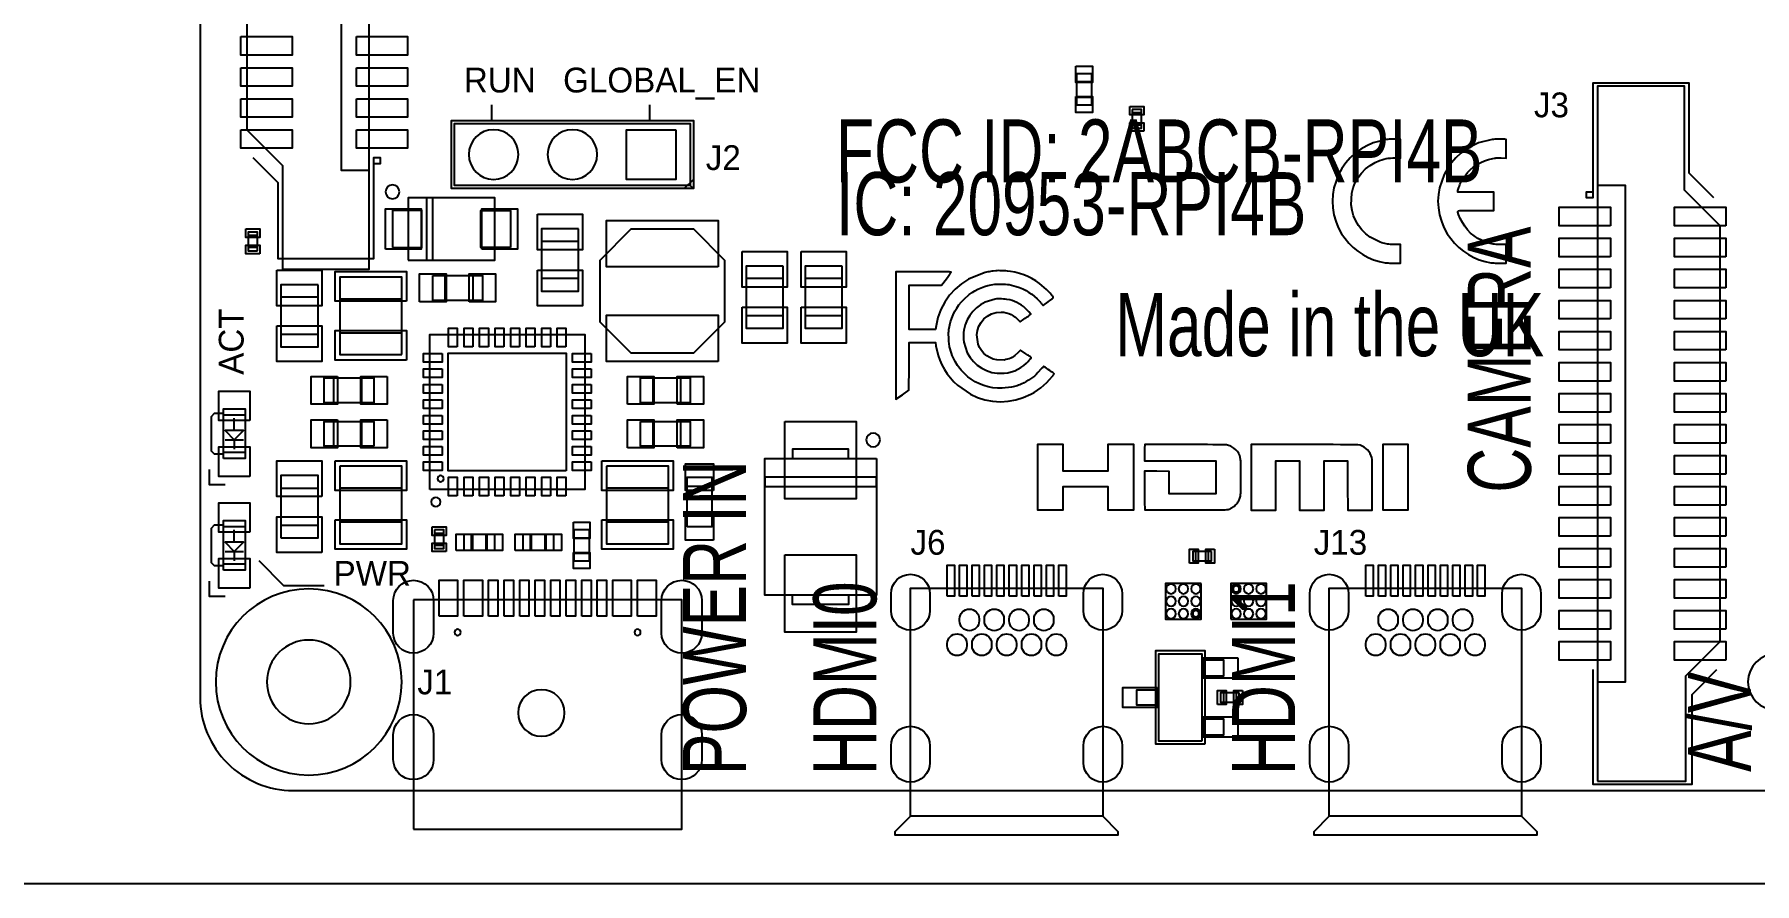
# Model space of a CAD drawing. Extents: x 0 to 180, y 0 to 220.
# Drawn here: x 86 to 141.4, y 0 to 27.4 of the extents above; entities that cross this region are included whole.
import ezdxf

# ---------------------------------------------------------------- set-up
doc = ezdxf.new("R2010")
doc.units = 0
doc.layers.add('PNPTOOLNIKO', color=7, linetype='CONTINUOUS')

msp = doc.modelspace()

# ---------------------------------------------------------------- linework, layer by layer
at = {"layer": 'PNPTOOLNIKO'}
for points in [[(180, 0), (180, 220), (0, 220), (0, 0)], [(92.615, 27.3), (94.265, 27.3), (94.265, 26.7), (92.615, 26.7)], [(96.335, 27.3), (97.985, 27.3), (97.985, 26.7), (96.335, 26.7)], [(92.615, 26.3), (94.265, 26.3), (94.265, 25.7), (92.615, 25.7)], [(96.335, 26.3), (97.985, 26.3), (97.985, 25.7), (96.335, 25.7)], [(119.535, 26.345), (120.065, 26.345), (120.065, 25.825), (119.535, 25.825)], [(92.615, 25.3), (94.265, 25.3), (94.265, 24.7), (92.615, 24.7)], [(96.335, 25.3), (97.985, 25.3), (97.985, 24.7), (96.335, 24.7)], [(119.535, 25.375), (120.065, 25.375), (120.065, 24.855), (119.535, 24.855)], [(121.275, 25.05), (121.725, 25.05), (121.725, 24.775), (121.275, 24.775)], [(121.725, 24.25), (121.275, 24.25), (121.275, 24.525), (121.725, 24.525)], [(92.615, 24.3), (94.265, 24.3), (94.265, 23.7), (92.615, 23.7)], [(96.335, 24.3), (97.985, 24.3), (97.985, 23.7), (96.335, 23.7)], [(106.64, 24.3), (106.64, 22.7), (105.04, 22.7), (105.04, 24.3)], [(129.543, 23.982), (129.112, 23.873), (128.91, 23.785), (128.72, 23.675), (128.542, 23.546), (128.38, 23.397), (128.233, 23.231), (128.105, 23.049), (127.997, 22.852), (127.85, 22.431), (127.814, 22.214), (127.802, 21.996), (127.814, 21.777), (127.85, 21.561), (127.91, 21.349), (127.994, 21.143), (128.101, 20.946), (128.337, 20.639), (128.475, 20.504), (128.625, 20.383), (128.785, 20.276), (128.955, 20.185), (129.133, 20.11), (129.318, 20.052), (129.508, 20.012), (129.547, 20.008), (129.574, 20.006), (129.605, 20.004), (129.639, 20.003), (129.676, 20.002), (129.714, 20.001), (129.754, 20), (129.793, 20), (130.003, 20), (130.003, 20.301), (130.003, 20.601), (129.803, 20.601), (129.678, 20.603), (129.625, 20.606), (129.578, 20.611), (129.532, 20.618), (129.488, 20.628), (129.444, 20.639), (129.397, 20.654), (129.345, 20.672), (129.022, 20.836), (128.881, 20.947), (128.755, 21.073), (128.645, 21.213), (128.554, 21.366), (128.484, 21.528), (128.435, 21.698), (128.409, 21.874), (128.428, 22.253), (128.474, 22.432), (128.541, 22.601), (128.63, 22.759), (128.74, 22.904), (128.869, 23.035), (129.017, 23.15), (129.182, 23.247), (129.323, 23.31), (129.392, 23.334), (129.462, 23.353), (129.532, 23.369), (129.604, 23.38), (129.678, 23.388), (129.755, 23.391), (129.837, 23.391), (130.003, 23.388), (130.003, 23.686), (130.003, 23.985), (129.961, 23.993), (129.894, 23.998), (129.849, 23.999), (129.799, 23.999), (129.745, 23.997), (129.691, 23.995), (129.638, 23.992), (129.588, 23.987)], [(132.949, 23.982), (132.517, 23.873), (132.316, 23.785), (132.125, 23.675), (131.948, 23.546), (131.785, 23.397), (131.639, 23.231), (131.511, 23.049), (131.402, 22.852), (131.256, 22.431), (131.219, 22.214), (131.207, 21.996), (131.219, 21.777), (131.255, 21.561), (131.315, 21.349), (131.399, 21.143), (131.507, 20.946), (131.742, 20.639), (131.88, 20.504), (132.03, 20.383), (132.191, 20.276), (132.361, 20.185), (132.539, 20.11), (132.723, 20.052), (132.914, 20.012), (132.953, 20.008), (132.98, 20.006), (133.011, 20.004), (133.045, 20.003), (133.082, 20.002), (133.12, 20.001), (133.159, 20), (133.198, 20), (133.408, 20), (133.408, 20.301), (133.408, 20.601), (133.208, 20.601), (133.083, 20.603), (133.031, 20.606), (132.983, 20.611), (132.938, 20.618), (132.894, 20.628), (132.849, 20.639), (132.802, 20.654), (132.751, 20.672), (132.49, 20.796), (132.371, 20.878), (132.26, 20.97), (132.16, 21.073), (132.07, 21.186), (131.992, 21.307), (131.926, 21.436), (131.873, 21.572), (131.848, 21.644), (131.848, 21.667), (131.865, 21.682), (131.906, 21.691), (131.976, 21.696), (132.082, 21.697), (132.229, 21.697), (132.425, 21.697), (133.004, 21.697), (133.004, 21.994), (133.004, 22.292), (132.424, 22.292), (131.843, 22.292), (131.851, 22.339), (131.867, 22.402), (131.881, 22.442), (131.898, 22.485), (131.916, 22.531), (131.936, 22.576), (131.956, 22.62), (131.977, 22.66), (131.996, 22.694), (132.159, 22.918), (132.254, 23.015), (132.356, 23.103), (132.467, 23.18), (132.585, 23.246), (132.709, 23.301), (132.84, 23.344), (132.976, 23.376), (133.024, 23.384), (133.05, 23.387), (133.076, 23.389), (133.105, 23.391), (133.135, 23.392), (133.168, 23.392), (133.203, 23.392), (133.242, 23.391), (133.408, 23.388), (133.408, 23.686), (133.408, 23.985), (133.367, 23.993), (133.3, 23.998), (133.254, 23.999), (133.204, 23.999), (133.151, 23.997), (133.096, 23.995), (133.043, 23.992), (132.993, 23.987)], [(97.275, 20.45), (97.275, 21.75), (98.425, 21.75), (98.425, 20.45)], [(98.6, 22.1), (98.6, 20.1), (98.8, 20.1), (98.8, 22.1)], [(100.375, 20.45), (100.375, 21.75), (101.525, 21.75), (101.525, 20.45)], [(136.765, 21.2), (135.115, 21.2), (135.115, 21.8), (136.765, 21.8)], [(140.485, 21.2), (138.835, 21.2), (138.835, 21.8), (140.485, 21.8)], [(92.775, 21.1), (93.225, 21.1), (93.225, 20.825), (92.775, 20.825)], [(102.175, 21.575), (103.625, 21.575), (103.625, 20.425), (102.175, 20.425)], [(108, 19.875), (104.4, 19.875), (104.4, 21.375), (108, 21.375)], [(93.225, 20.3), (92.775, 20.3), (92.775, 20.575), (93.225, 20.575)], [(136.765, 20.2), (135.115, 20.2), (135.115, 20.8), (136.765, 20.8)], [(140.485, 20.2), (138.835, 20.2), (138.835, 20.8), (140.485, 20.8)], [(108.775, 20.375), (110.225, 20.375), (110.225, 19.225), (108.775, 19.225)], [(110.675, 20.375), (112.125, 20.375), (112.125, 19.225), (110.675, 19.225)], [(93.775, 19.775), (95.225, 19.775), (95.225, 18.625), (93.775, 18.625)], [(97.95, 18.775), (95.65, 18.775), (95.65, 19.725), (97.95, 19.725)], [(98.375, 18.75), (98.375, 19.65), (99.225, 19.65), (99.225, 18.75)], [(99.975, 18.75), (99.975, 19.65), (100.825, 19.65), (100.825, 18.75)], [(102.175, 19.775), (103.625, 19.775), (103.625, 18.625), (102.175, 18.625)], [(116.954, 19.754), (116.866, 19.743), (116.821, 19.737), (116.776, 19.73), (116.732, 19.722), (116.69, 19.714), (116.649, 19.706), (116.612, 19.698), (116.579, 19.69), (116.072, 19.484), (115.846, 19.336), (115.642, 19.162), (115.461, 18.963), (115.307, 18.744), (115.181, 18.505), (115.087, 18.251), (115.026, 17.983), (115.008, 17.864), (114.582, 17.864), (114.156, 17.864), (114.156, 18.577), (114.156, 19.289), (114.68, 19.289), (115.203, 19.289), (115.359, 19.498), (115.413, 19.571), (115.438, 19.604), (115.459, 19.634), (115.478, 19.659), (115.494, 19.681), (115.505, 19.697), (115.513, 19.708), (115.515, 19.712), (115.459, 19.714), (115.393, 19.715), (115.304, 19.716), (115.196, 19.716), (115.072, 19.717), (114.933, 19.717), (114.782, 19.718), (114.622, 19.718), (113.728, 19.718), (113.728, 17.665), (113.728, 15.613), (113.939, 15.757), (114.151, 15.9), (114.154, 16.667), (114.156, 17.436), (114.582, 17.436), (115.008, 17.436), (115.021, 17.339), (115.091, 17.027), (115.147, 16.872), (115.215, 16.72), (115.295, 16.572), (115.385, 16.431), (115.485, 16.298), (115.594, 16.175), (115.711, 16.063), (116.132, 15.775), (116.362, 15.672), (116.602, 15.597), (116.847, 15.551), (117.097, 15.534), (117.347, 15.547), (117.594, 15.591), (117.837, 15.665), (118.077, 15.771), (118.189, 15.833), (118.297, 15.902), (118.4, 15.978), (118.5, 16.061), (118.595, 16.151), (118.687, 16.248), (118.776, 16.352), (118.795, 16.378), (118.804, 16.39), (118.812, 16.401), (118.819, 16.411), (118.824, 16.419), (118.829, 16.426), (118.831, 16.431), (118.832, 16.434), (118.791, 16.469), (118.748, 16.501), (118.696, 16.538), (118.642, 16.576), (118.589, 16.611), (118.544, 16.641), (118.51, 16.662), (118.494, 16.67), (118.486, 16.664), (118.479, 16.658), (118.471, 16.65), (118.462, 16.641), (118.452, 16.63), (118.441, 16.617), (118.429, 16.604), (118.417, 16.589), (118.311, 16.469), (118.254, 16.414), (118.195, 16.361), (118.133, 16.312), (118.069, 16.265), (118.003, 16.222), (117.934, 16.182), (117.864, 16.145), (117.767, 16.099), (117.723, 16.08), (117.68, 16.063), (117.637, 16.048), (117.595, 16.034), (117.552, 16.022), (117.507, 16.011), (117.459, 16), (117.157, 15.964), (117.006, 15.966), (116.856, 15.982), (116.709, 16.011), (116.564, 16.054), (116.422, 16.11), (116.285, 16.178), (116.153, 16.26), (116.053, 16.337), (115.999, 16.385), (115.944, 16.437), (115.89, 16.492), (115.839, 16.547), (115.792, 16.601), (115.75, 16.654), (115.715, 16.702), (115.639, 16.828), (115.605, 16.893), (115.574, 16.96), (115.545, 17.027), (115.52, 17.095), (115.497, 17.164), (115.478, 17.235), (115.461, 17.306), (115.445, 17.413), (115.439, 17.477), (115.434, 17.545), (115.432, 17.615), (115.431, 17.684), (115.431, 17.749), (115.434, 17.808), (115.439, 17.858), (115.49, 18.103), (115.529, 18.221), (115.575, 18.335), (115.63, 18.446), (115.693, 18.552), (115.763, 18.654), (115.841, 18.75), (115.926, 18.841), (116.095, 18.988), (116.185, 19.052), (116.278, 19.11), (116.376, 19.161), (116.477, 19.205), (116.582, 19.244), (116.691, 19.276), (116.804, 19.302), (116.921, 19.318), (116.988, 19.323), (117.059, 19.326), (117.13, 19.326), (117.2, 19.325), (117.267, 19.321), (117.329, 19.316), (117.382, 19.307), (117.612, 19.251), (117.72, 19.212), (117.825, 19.168), (117.925, 19.116), (118.02, 19.058), (118.112, 18.994), (118.199, 18.923), (118.282, 18.846), (118.326, 18.801), (118.347, 18.78), (118.367, 18.758), (118.386, 18.739), (118.403, 18.721), (118.417, 18.705), (118.429, 18.692), (118.437, 18.682), (118.474, 18.637), (118.634, 18.754), (118.69, 18.796), (118.716, 18.815), (118.74, 18.832), (118.76, 18.848), (118.777, 18.861), (118.791, 18.871), (118.8, 18.878), (118.804, 18.882), (118.797, 18.907), (118.782, 18.93), (118.761, 18.958), (118.734, 18.992), (118.702, 19.028), (118.667, 19.067), (118.628, 19.108), (118.587, 19.15), (118.364, 19.341), (118.244, 19.425), (118.117, 19.499), (117.986, 19.565), (117.85, 19.622), (117.71, 19.669), (117.567, 19.706), (117.422, 19.734), (117.33, 19.744), (117.272, 19.748), (117.21, 19.752), (117.147, 19.754), (117.087, 19.756), (117.033, 19.757), (116.988, 19.756)], [(136.765, 19.2), (135.115, 19.2), (135.115, 19.8), (136.765, 19.8)], [(140.485, 19.2), (138.835, 19.2), (138.835, 19.8), (140.485, 19.8)], [(108, 16.825), (104.4, 16.825), (104.4, 18.325), (108, 18.325)], [(108.775, 18.575), (110.225, 18.575), (110.225, 17.425), (108.775, 17.425)], [(110.675, 18.575), (112.125, 18.575), (112.125, 17.425), (110.675, 17.425)], [(116.933, 18.839), (116.608, 18.74), (116.462, 18.66), (116.33, 18.561), (116.212, 18.445), (116.11, 18.314), (116.027, 18.169), (115.963, 18.011), (115.921, 17.843), (115.912, 17.767), (115.91, 17.721), (115.908, 17.672), (115.908, 17.622), (115.91, 17.573), (115.912, 17.526), (115.916, 17.484), (115.921, 17.447), (116.032, 17.11), (116.12, 16.961), (116.228, 16.827), (116.354, 16.71), (116.495, 16.612), (116.651, 16.534), (116.818, 16.479), (116.995, 16.448), (117.224, 16.448), (117.338, 16.465), (117.45, 16.493), (117.559, 16.531), (117.664, 16.579), (117.763, 16.637), (117.856, 16.704), (117.942, 16.78), (117.992, 16.832), (118.016, 16.858), (118.039, 16.883), (118.058, 16.906), (118.074, 16.926), (118.086, 16.941), (118.092, 16.952), (118.093, 16.958), (118.081, 16.966), (118.068, 16.976), (118.05, 16.988), (118.029, 17.003), (118.005, 17.02), (117.979, 17.038), (117.95, 17.059), (117.92, 17.08), (117.75, 17.198), (117.657, 17.105), (117.567, 17.024), (117.523, 16.992), (117.477, 16.963), (117.43, 16.939), (117.381, 16.919), (117.33, 16.902), (117.275, 16.888), (117.216, 16.877), (116.981, 16.88), (116.868, 16.908), (116.76, 16.954), (116.66, 17.015), (116.57, 17.09), (116.491, 17.178), (116.426, 17.278), (116.378, 17.388), (116.335, 17.686), (116.356, 17.83), (116.403, 17.966), (116.474, 18.091), (116.568, 18.2), (116.681, 18.292), (116.812, 18.362), (116.96, 18.406), (117.126, 18.421), (117.208, 18.415), (117.288, 18.4), (117.366, 18.376), (117.441, 18.344), (117.513, 18.303), (117.582, 18.254), (117.647, 18.196), (117.74, 18.105), (117.855, 18.189), (117.899, 18.221), (117.921, 18.237), (117.943, 18.253), (117.964, 18.268), (117.983, 18.282), (118.001, 18.295), (118.016, 18.306), (118.028, 18.314), (118.085, 18.355), (118.017, 18.433), (117.902, 18.549), (117.839, 18.6), (117.774, 18.647), (117.704, 18.69), (117.632, 18.728), (117.557, 18.761), (117.479, 18.79), (117.398, 18.813), (117.307, 18.831), (117.252, 18.837), (117.195, 18.842), (117.136, 18.845), (117.079, 18.847), (117.025, 18.846), (116.975, 18.844)], [(136.765, 18.2), (135.115, 18.2), (135.115, 18.8), (136.765, 18.8)], [(140.485, 18.2), (138.835, 18.2), (138.835, 18.8), (140.485, 18.8)], [(93.775, 17.975), (95.225, 17.975), (95.225, 16.825), (93.775, 16.825)], [(97.95, 16.875), (95.65, 16.875), (95.65, 17.825), (97.95, 17.825)], [(99.59, 17.3), (99.31, 17.3), (99.31, 17.9), (99.59, 17.9)], [(100.09, 17.3), (99.81, 17.3), (99.81, 17.9), (100.09, 17.9)], [(100.59, 17.3), (100.31, 17.3), (100.31, 17.9), (100.59, 17.9)], [(101.09, 17.3), (100.81, 17.3), (100.81, 17.9), (101.09, 17.9)], [(101.59, 17.3), (101.31, 17.3), (101.31, 17.9), (101.59, 17.9)], [(102.09, 17.3), (101.81, 17.3), (101.81, 17.9), (102.09, 17.9)], [(102.59, 17.3), (102.31, 17.3), (102.31, 17.9), (102.59, 17.9)], [(103.09, 17.3), (102.81, 17.3), (102.81, 17.9), (103.09, 17.9)], [(136.765, 17.2), (135.115, 17.2), (135.115, 17.8), (136.765, 17.8)], [(140.485, 17.2), (138.835, 17.2), (138.835, 17.8), (140.485, 17.8)], [(99.1, 17.09), (99.1, 16.81), (98.5, 16.81), (98.5, 17.09)], [(103.1, 13.3), (99.3, 13.3), (99.3, 17.1), (103.1, 17.1)], [(103.9, 17.09), (103.9, 16.81), (103.3, 16.81), (103.3, 17.09)], [(136.765, 16.2), (135.115, 16.2), (135.115, 16.8), (136.765, 16.8)], [(140.485, 16.2), (138.835, 16.2), (138.835, 16.8), (140.485, 16.8)], [(95.725, 16.35), (95.725, 15.45), (94.875, 15.45), (94.875, 16.35)], [(97.325, 16.35), (97.325, 15.45), (96.475, 15.45), (96.475, 16.35)], [(99.1, 16.59), (99.1, 16.31), (98.5, 16.31), (98.5, 16.59)], [(99.1, 16.09), (99.1, 15.81), (98.5, 15.81), (98.5, 16.09)], [(103.9, 16.59), (103.9, 16.31), (103.3, 16.31), (103.3, 16.59)], [(103.9, 16.09), (103.9, 15.81), (103.3, 15.81), (103.3, 16.09)], [(105.075, 15.45), (105.075, 16.35), (105.925, 16.35), (105.925, 15.45)], [(106.675, 15.45), (106.675, 16.35), (107.525, 16.35), (107.525, 15.45)], [(92.9, 14.925), (91.9, 14.925), (91.9, 15.875), (92.9, 15.875)], [(99.1, 15.59), (99.1, 15.31), (98.5, 15.31), (98.5, 15.59)], [(103.9, 15.59), (103.9, 15.31), (103.3, 15.31), (103.3, 15.59)], [(136.765, 15.2), (135.115, 15.2), (135.115, 15.8), (136.765, 15.8)], [(140.485, 15.2), (138.835, 15.2), (138.835, 15.8), (140.485, 15.8)], [(99.1, 15.09), (99.1, 14.81), (98.5, 14.81), (98.5, 15.09)], [(103.9, 15.09), (103.9, 14.81), (103.3, 14.81), (103.3, 15.09)], [(95.725, 14.95), (95.725, 14.05), (94.875, 14.05), (94.875, 14.95)], [(97.325, 14.95), (97.325, 14.05), (96.475, 14.05), (96.475, 14.95)], [(99.1, 14.59), (99.1, 14.31), (98.5, 14.31), (98.5, 14.59)], [(103.9, 14.59), (103.9, 14.31), (103.3, 14.31), (103.3, 14.59)], [(105.075, 14.05), (105.075, 14.95), (105.925, 14.95), (105.925, 14.05)], [(106.675, 14.05), (106.675, 14.95), (107.525, 14.95), (107.525, 14.05)], [(110.15, 14.9), (112.45, 14.9), (112.45, 12.4), (110.15, 12.4)], [(136.765, 14.2), (135.115, 14.2), (135.115, 14.8), (136.765, 14.8)], [(140.485, 14.2), (138.835, 14.2), (138.835, 14.8), (140.485, 14.8)], [(92.9, 13.125), (91.9, 13.125), (91.9, 14.075), (92.9, 14.075)], [(99.1, 14.09), (99.1, 13.81), (98.5, 13.81), (98.5, 14.09)], [(103.9, 14.09), (103.9, 13.81), (103.3, 13.81), (103.3, 14.09)], [(118.3, 13.098), (118.3, 12.045), (118.713, 12.045), (119.127, 12.045), (119.127, 12.423), (119.127, 12.8), (119.844, 12.8), (120.561, 12.8), (120.561, 12.423), (120.561, 12.045), (120.981, 12.045), (121.4, 12.045), (121.4, 13.098), (121.4, 14.15), (120.981, 14.15), (120.561, 14.15), (120.561, 13.72), (120.561, 13.291), (119.844, 13.291), (119.127, 13.291), (119.127, 13.72), (119.127, 14.15), (118.713, 14.15), (118.3, 14.15)], [(121.747, 14.039), (121.746, 13.99), (121.745, 13.962), (121.744, 13.932), (121.744, 13.9), (121.743, 13.868), (121.743, 13.836), (121.743, 13.806), (121.743, 13.777), (121.743, 13.627), (122.896, 13.627), (124.049, 13.627), (124.049, 13.098), (124.049, 12.568), (123.296, 12.568), (122.544, 12.568), (122.542, 12.928), (122.541, 13.288), (122.142, 13.29), (121.743, 13.291), (121.743, 12.931), (121.743, 12.789), (121.743, 12.713), (121.744, 12.637), (121.744, 12.562), (121.745, 12.489), (121.746, 12.422), (121.746, 12.361), (121.747, 12.308), (121.751, 12.045), (123.076, 12.046), (123.748, 12.048), (123.977, 12.048), (124.147, 12.049), (124.267, 12.05), (124.347, 12.052), (124.397, 12.054), (124.424, 12.057), (124.44, 12.06), (124.502, 12.083), (124.533, 12.097), (124.562, 12.113), (124.591, 12.13), (124.619, 12.15), (124.645, 12.17), (124.671, 12.193), (124.695, 12.217), (124.738, 12.266), (124.756, 12.29), (124.773, 12.315), (124.787, 12.34), (124.8, 12.366), (124.812, 12.394), (124.822, 12.424), (124.832, 12.455), (124.84, 12.489), (124.842, 12.512), (124.844, 12.547), (124.846, 12.598), (124.847, 12.67), (124.847, 12.768), (124.848, 12.897), (124.848, 13.062), (124.849, 13.288), (124.849, 13.38), (124.848, 13.46), (124.848, 13.527), (124.847, 13.582), (124.846, 13.624), (124.845, 13.654), (124.843, 13.672), (124.828, 13.75), (124.815, 13.787), (124.801, 13.823), (124.783, 13.858), (124.763, 13.891), (124.74, 13.924), (124.714, 13.955), (124.686, 13.985), (124.626, 14.038), (124.594, 14.06), (124.561, 14.08), (124.528, 14.098), (124.493, 14.113), (124.458, 14.126), (124.422, 14.136), (124.385, 14.143), (124.304, 14.145), (124.218, 14.146), (124.101, 14.148), (123.953, 14.148), (123.773, 14.149), (123.562, 14.149), (123.32, 14.15), (123.047, 14.15), (121.751, 14.15)], [(125.18, 13.096), (125.182, 12.042), (125.582, 12.04), (125.98, 12.039), (125.98, 12.833), (125.98, 13.627), (126.36, 13.626), (126.739, 13.624), (126.741, 12.831), (126.742, 12.039), (127.138, 12.04), (127.534, 12.042), (127.536, 12.835), (127.537, 13.627), (127.915, 13.627), (128.293, 13.627), (128.294, 12.835), (128.296, 12.042), (128.693, 12.042), (129.09, 12.042), (129.09, 12.859), (129.09, 13.675), (129.076, 13.73), (129.02, 13.866), (128.982, 13.927), (128.936, 13.981), (128.884, 14.029), (128.827, 14.07), (128.765, 14.102), (128.699, 14.127), (128.628, 14.143), (128.527, 14.146), (128.415, 14.147), (128.262, 14.148), (128.068, 14.148), (127.832, 14.149), (127.556, 14.149), (127.24, 14.15), (126.883, 14.15), (125.179, 14.15)], [(129.43, 13.098), (129.43, 12.045), (129.84, 12.045), (130.25, 12.045), (130.25, 13.098), (130.25, 14.15), (129.84, 14.15), (129.43, 14.15)], [(95.225, 12.475), (93.775, 12.475), (93.775, 13.625), (95.225, 13.625)], [(95.65, 13.625), (97.95, 13.625), (97.95, 12.675), (95.65, 12.675)], [(99.1, 13.59), (99.1, 13.31), (98.5, 13.31), (98.5, 13.59)], [(103.9, 13.59), (103.9, 13.31), (103.3, 13.31), (103.3, 13.59)], [(104.25, 13.625), (106.55, 13.625), (106.55, 12.675), (104.25, 12.675)], [(107.85, 12.675), (106.95, 12.675), (106.95, 13.525), (107.85, 13.525)], [(136.765, 13.2), (135.115, 13.2), (135.115, 13.8), (136.765, 13.8)], [(140.485, 13.2), (138.835, 13.2), (138.835, 13.8), (140.485, 13.8)], [(99.59, 12.5), (99.31, 12.5), (99.31, 13.1), (99.59, 13.1)], [(100.09, 12.5), (99.81, 12.5), (99.81, 13.1), (100.09, 13.1)], [(100.59, 12.5), (100.31, 12.5), (100.31, 13.1), (100.59, 13.1)], [(101.09, 12.5), (100.81, 12.5), (100.81, 13.1), (101.09, 13.1)], [(101.59, 12.5), (101.31, 12.5), (101.31, 13.1), (101.59, 13.1)], [(102.09, 12.5), (101.81, 12.5), (101.81, 13.1), (102.09, 13.1)], [(102.59, 12.5), (102.31, 12.5), (102.31, 13.1), (102.59, 13.1)], [(103.09, 12.5), (102.81, 12.5), (102.81, 13.1), (103.09, 13.1)], [(113.1, 13.1), (109.5, 13.1), (109.5, 12.8), (113.1, 12.8)], [(136.765, 12.2), (135.115, 12.2), (135.115, 12.8), (136.765, 12.8)], [(140.485, 12.2), (138.835, 12.2), (138.835, 12.8), (140.485, 12.8)], [(92.9, 11.325), (91.9, 11.325), (91.9, 12.275), (92.9, 12.275)], [(95.225, 10.675), (93.775, 10.675), (93.775, 11.825), (95.225, 11.825)], [(95.65, 11.725), (97.95, 11.725), (97.95, 10.775), (95.65, 10.775)], [(104.25, 11.725), (106.55, 11.725), (106.55, 10.775), (104.25, 10.775)], [(107.85, 11.075), (106.95, 11.075), (106.95, 11.925), (107.85, 11.925)], [(136.765, 11.2), (135.115, 11.2), (135.115, 11.8), (136.765, 11.8)], [(140.485, 11.2), (138.835, 11.2), (138.835, 11.8), (140.485, 11.8)], [(98.775, 11.5), (99.225, 11.5), (99.225, 11.225), (98.775, 11.225)], [(99.555, 10.735), (99.555, 11.265), (100.075, 11.265), (100.075, 10.735)], [(100.525, 10.735), (100.525, 11.265), (101.045, 11.265), (101.045, 10.735)], [(101.455, 10.735), (101.455, 11.265), (101.975, 11.265), (101.975, 10.735)], [(102.425, 10.735), (102.425, 11.265), (102.945, 11.265), (102.945, 10.735)], [(103.335, 11.645), (103.865, 11.645), (103.865, 11.125), (103.335, 11.125)], [(99.225, 10.7), (98.775, 10.7), (98.775, 10.975), (99.225, 10.975)], [(103.335, 10.675), (103.865, 10.675), (103.865, 10.155), (103.335, 10.155)], [(110.15, 10.6), (112.45, 10.6), (112.45, 8.1), (110.15, 8.1)], [(123.2, 10.325), (123.2, 10.775), (123.475, 10.775), (123.475, 10.325)], [(124, 10.775), (124, 10.325), (123.725, 10.325), (123.725, 10.775)], [(136.765, 10.2), (135.115, 10.2), (135.115, 10.8), (136.765, 10.8)], [(140.485, 10.2), (138.835, 10.2), (138.835, 10.8), (140.485, 10.8)], [(92.9, 9.525), (91.9, 9.525), (91.9, 10.475), (92.9, 10.475)], [(115.385, 9.26), (115.385, 10.26), (115.615, 10.26), (115.615, 9.26)], [(115.785, 9.26), (115.785, 10.26), (116.015, 10.26), (116.015, 9.26)], [(116.185, 9.26), (116.185, 10.26), (116.415, 10.26), (116.415, 9.26)], [(116.585, 9.26), (116.585, 10.26), (116.815, 10.26), (116.815, 9.26)], [(116.985, 9.26), (116.985, 10.26), (117.215, 10.26), (117.215, 9.26)], [(117.385, 9.26), (117.385, 10.26), (117.615, 10.26), (117.615, 9.26)], [(117.785, 9.26), (117.785, 10.26), (118.015, 10.26), (118.015, 9.26)], [(118.185, 9.26), (118.185, 10.26), (118.415, 10.26), (118.415, 9.26)], [(118.585, 9.26), (118.585, 10.26), (118.815, 10.26), (118.815, 9.26)], [(118.985, 9.26), (118.985, 10.26), (119.215, 10.26), (119.215, 9.26)], [(128.885, 9.26), (128.885, 10.26), (129.115, 10.26), (129.115, 9.26)], [(129.285, 9.26), (129.285, 10.26), (129.515, 10.26), (129.515, 9.26)], [(129.685, 9.26), (129.685, 10.26), (129.915, 10.26), (129.915, 9.26)], [(130.085, 9.26), (130.085, 10.26), (130.315, 10.26), (130.315, 9.26)], [(130.485, 9.26), (130.485, 10.26), (130.715, 10.26), (130.715, 9.26)], [(130.885, 9.26), (130.885, 10.26), (131.115, 10.26), (131.115, 9.26)], [(131.285, 9.26), (131.285, 10.26), (131.515, 10.26), (131.515, 9.26)], [(131.685, 9.26), (131.685, 10.26), (131.915, 10.26), (131.915, 9.26)], [(132.085, 9.26), (132.085, 10.26), (132.315, 10.26), (132.315, 9.26)], [(132.485, 9.26), (132.485, 10.26), (132.715, 10.26), (132.715, 9.26)], [(99, 8.625), (99, 9.775), (99.6, 9.775), (99.6, 8.625)], [(99.8, 8.625), (99.8, 9.775), (100.4, 9.775), (100.4, 8.625)], [(100.6, 8.625), (100.6, 9.775), (100.9, 9.775), (100.9, 8.625)], [(101.1, 8.625), (101.1, 9.775), (101.4, 9.775), (101.4, 8.625)], [(101.6, 8.625), (101.6, 9.775), (101.9, 9.775), (101.9, 8.625)], [(102.1, 8.625), (102.1, 9.775), (102.4, 9.775), (102.4, 8.625)], [(102.6, 8.625), (102.6, 9.775), (102.9, 9.775), (102.9, 8.625)], [(103.1, 8.625), (103.1, 9.775), (103.4, 9.775), (103.4, 8.625)], [(103.6, 8.625), (103.6, 9.775), (103.9, 9.775), (103.9, 8.625)], [(104.1, 8.625), (104.1, 9.775), (104.4, 9.775), (104.4, 8.625)], [(104.6, 8.625), (104.6, 9.775), (105.2, 9.775), (105.2, 8.625)], [(105.4, 8.625), (105.4, 9.775), (106, 9.775), (106, 8.625)], [(136.765, 9.2), (135.115, 9.2), (135.115, 9.8), (136.765, 9.8)], [(140.485, 9.2), (138.835, 9.2), (138.835, 9.8), (140.485, 9.8)], [(136.765, 8.2), (135.115, 8.2), (135.115, 8.8), (136.765, 8.8)], [(140.485, 8.2), (138.835, 8.2), (138.835, 8.8), (140.485, 8.8)], [(136.765, 7.2), (135.115, 7.2), (135.115, 7.8), (136.765, 7.8)], [(140.485, 7.2), (138.835, 7.2), (138.835, 7.8), (140.485, 7.8)], [(124.75, 7.275), (124.75, 6.625), (123.65, 6.625), (123.65, 7.275)], [(122.15, 6.325), (122.15, 5.675), (121.05, 5.675), (121.05, 6.325)], [(124.1, 5.775), (124.1, 6.225), (124.375, 6.225), (124.375, 5.775)], [(124.9, 6.225), (124.9, 5.775), (124.625, 5.775), (124.625, 6.225)], [(124.75, 5.375), (124.75, 4.725), (123.65, 4.725), (123.65, 5.375)]]:
    msp.add_lwpolyline(points, close=True, dxfattribs=at)
for points in [[(94.3, 3), (173.3, 3, 0.414214), (176.3, 6), (176.3, 56, 0.414214), (173.3, 59), (94.3, 59, 0.414214), (91.3, 56), (91.3, 6, 0.414214)], [(97.724, 22.3, 1), (97.276, 22.3, 1)], [(113.224, 14.3, 1), (112.776, 14.3, 1)], [(99.15, 13.05, 1), (98.95, 13.05, 1)], [(99.05, 12.3, 1), (98.75, 12.3, 1)], [(98.825, 9.125), (98.825, 8.075, -1), (97.525, 8.075), (97.525, 9.125, -1)], [(107.475, 9.125), (107.475, 8.075, -1), (106.175, 8.075), (106.175, 9.125, -1)], [(114.825, 9.345), (114.825, 8.795, -1), (113.575, 8.795), (113.575, 9.345, -1)], [(121.025, 9.345), (121.025, 8.795, -1), (119.775, 8.795), (119.775, 9.345, -1)], [(124.8, 9.5, 1), (124.6, 9.5, 1)], [(128.325, 9.345), (128.325, 8.795, -1), (127.075, 8.795), (127.075, 9.345, -1)], [(134.525, 9.345), (134.525, 8.795, -1), (133.275, 8.795), (133.275, 9.345, -1)], [(116.415, 8.535), (116.415, 8.465, -1), (115.785, 8.465), (115.785, 8.535, -1)], [(117.215, 8.535), (117.215, 8.465, -1), (116.585, 8.465), (116.585, 8.535, -1)], [(118.015, 8.535), (118.015, 8.465, -1), (117.385, 8.465), (117.385, 8.535, -1)], [(118.815, 8.535), (118.815, 8.465, -1), (118.185, 8.465), (118.185, 8.535, -1)], [(123.5, 8.7, 1), (123.3, 8.7, 1)], [(129.915, 8.535), (129.915, 8.465, -1), (129.285, 8.465), (129.285, 8.535, -1)], [(130.715, 8.535), (130.715, 8.465, -1), (130.085, 8.465), (130.085, 8.535, -1)], [(131.515, 8.535), (131.515, 8.465, -1), (130.885, 8.465), (130.885, 8.535, -1)], [(132.315, 8.535), (132.315, 8.465, -1), (131.685, 8.465), (131.685, 8.535, -1)], [(116.015, 7.735), (116.015, 7.665, -1), (115.385, 7.665), (115.385, 7.735, -1)], [(116.815, 7.735), (116.815, 7.665, -1), (116.185, 7.665), (116.185, 7.735, -1)], [(117.615, 7.735), (117.615, 7.665, -1), (116.985, 7.665), (116.985, 7.735, -1)], [(118.415, 7.735), (118.415, 7.665, -1), (117.785, 7.665), (117.785, 7.735, -1)], [(119.215, 7.735), (119.215, 7.665, -1), (118.585, 7.665), (118.585, 7.735, -1)], [(129.515, 7.735), (129.515, 7.665, -1), (128.885, 7.665), (128.885, 7.735, -1)], [(130.315, 7.735), (130.315, 7.665, -1), (129.685, 7.665), (129.685, 7.735, -1)], [(131.115, 7.735), (131.115, 7.665, -1), (130.485, 7.665), (130.485, 7.735, -1)], [(131.915, 7.735), (131.915, 7.665, -1), (131.285, 7.665), (131.285, 7.735, -1)], [(132.715, 7.735), (132.715, 7.665, -1), (132.085, 7.665), (132.085, 7.735, -1)], [(98.825, 4.8), (98.825, 4, -1), (97.525, 4), (97.525, 4.8, -1)], [(107.475, 4.8), (107.475, 4, -1), (106.175, 4), (106.175, 4.8, -1)], [(114.825, 4.445), (114.825, 3.895, -1), (113.575, 3.895), (113.575, 4.445, -1)], [(121.025, 4.445), (121.025, 3.895, -1), (119.775, 3.895), (119.775, 4.445, -1)], [(128.325, 4.445), (128.325, 3.895, -1), (127.075, 3.895), (127.075, 4.445, -1)], [(134.525, 4.445), (134.525, 3.895, -1), (133.275, 3.895), (133.275, 4.445, -1)]]:
    msp.add_lwpolyline(points, format="xyb", close=True, dxfattribs=at)
for points in [[(96.75, 42.2), (93.9, 42.2), (93.9, 38.8), (92.8, 37.7), (92.8, 24.3), (93.95, 23.15), (93.95, 19.8), (96.75, 19.8), (96.75, 42.2)], [(96.75, 39), (95.85, 39), (95.85, 23), (96.75, 23)], [(120.05, 26.1), (119.55, 26.1), (119.55, 25.1), (120.05, 25.1), (120.05, 26.1)], [(119.55, 25.85), (120.05, 25.85)], [(140.1, 22.1), (139.3, 22.9), (139.3, 25.8), (136.2, 25.8), (136.2, 22.1), (136, 22.1), (136, 22.3), (136.2, 22.3)], [(136.35, 3.3), (139.2, 3.3), (139.2, 6.7), (140.3, 7.8), (140.3, 21.2), (139.15, 22.35), (139.15, 25.7), (136.35, 25.7), (136.35, 3.3)], [(100.7, 24.6), (100.7, 25.1)], [(105.8, 24.6), (105.8, 25.1)], [(119.55, 25.35), (120.05, 25.35)], [(107.2, 22.4), (99.4, 22.4), (99.4, 24.6), (107.2, 24.6), (107.2, 22.4), (106.9, 22.4), (107.2, 22.7), (107.2, 22.4), (107.1, 22.5)], [(107.1, 22.5), (99.5, 22.5), (99.5, 24.5), (107.1, 24.5), (107.1, 22.5)], [(121.35, 24.95), (121.35, 24.35), (121.65, 24.35), (121.65, 24.95), (121.35, 24.95)], [(121.35, 24.85), (121.65, 24.85)], [(121.65, 24.45), (121.35, 24.45)], [(93, 23.4), (93.8, 22.6), (93.8, 20.15), (96.9, 20.15), (96.9, 23.4), (97.1, 23.4), (97.1, 23.2), (96.9, 23.2)], [(136.35, 6.5), (137.25, 6.5), (137.25, 22.5), (136.35, 22.5)], [(97.5, 20.5), (98.45, 20.5), (98.45, 21.7), (97.5, 21.7), (97.5, 20.5)], [(98, 20.1), (100.8, 20.1), (100.8, 22.1), (98, 22.1), (98, 20.1)], [(101.3, 20.5), (100.35, 20.5), (100.35, 21.7), (101.3, 21.7), (101.3, 20.5)], [(103.5, 21.1), (102.3, 21.1), (102.3, 19.1), (103.5, 19.1), (103.5, 21.1)], [(104.2, 18.1), (104.2, 20.1), (105.2, 21.1), (107.2, 21.1), (108.2, 20.1), (108.2, 18.1), (107.2, 17.1), (105.2, 17.1), (104.2, 18.1)], [(93.15, 20.4), (93.15, 21), (92.85, 21), (92.85, 20.4), (93.15, 20.4)], [(92.85, 20.9), (93.15, 20.9)], [(103.5, 20.7), (102.3, 20.7)], [(93.15, 20.5), (92.85, 20.5)], [(97.8, 17.05), (97.8, 19.55), (95.8, 19.55), (95.8, 17.05), (97.8, 17.05)], [(98.8, 19.6), (100.4, 19.6), (100.4, 18.8), (98.8, 18.8), (98.8, 19.6)], [(99.2, 18.8), (99.2, 19.6)], [(100.1, 18.8), (100.1, 19.6)], [(103.5, 19.5), (102.3, 19.5)], [(110.1, 19.9), (108.9, 19.9), (108.9, 17.9), (110.1, 17.9), (110.1, 19.9)], [(110.1, 19.5), (108.9, 19.5)], [(112, 19.9), (110.8, 19.9), (110.8, 17.9), (112, 17.9), (112, 19.9)], [(112, 19.5), (110.8, 19.5)], [(95.1, 19.3), (93.9, 19.3), (93.9, 17.3), (95.1, 17.3), (95.1, 19.3)], [(95.1, 18.9), (93.9, 18.9)], [(95.8, 18.85), (97.8, 18.85)], [(95.8, 17.75), (97.8, 17.75)], [(110.1, 18.3), (108.9, 18.3)], [(112, 18.3), (110.8, 18.3)], [(95.1, 17.7), (93.9, 17.7)], [(98.7, 12.7), (98.7, 17.7), (103.7, 17.7), (103.7, 12.7), (98.7, 12.7)], [(96.9, 15.5), (95.3, 15.5), (95.3, 16.3), (96.9, 16.3), (96.9, 15.5)], [(95.6, 16.3), (95.6, 15.5)], [(96.5, 16.3), (96.5, 15.5)], [(105.5, 16.3), (107.1, 16.3), (107.1, 15.5), (105.5, 15.5), (105.5, 16.3)], [(105.9, 15.5), (105.9, 16.3)], [(106.8, 15.5), (106.8, 16.3)], [(92.05, 15.15), (91.75, 15.15), (91.65, 15.05), (91.65, 13.95), (91.75, 13.85), (92.05, 13.85)], [(92.05, 13.7), (92.05, 15.3), (92.75, 15.3), (92.75, 13.7), (92.05, 13.7)], [(92.75, 15.1), (92.05, 15.1)], [(92.4, 14.6), (92.4, 15)], [(92.4, 14.3), (92.7, 14.6), (92.1, 14.6), (92.4, 14.3), (92.4, 14)], [(96.9, 14.1), (95.3, 14.1), (95.3, 14.9), (96.9, 14.9), (96.9, 14.1)], [(95.6, 14.9), (95.6, 14.1)], [(96.5, 14.9), (96.5, 14.1)], [(105.5, 14.9), (107.1, 14.9), (107.1, 14.1), (105.5, 14.1), (105.5, 14.9)], [(105.9, 14.1), (105.9, 14.9)], [(106.8, 14.1), (106.8, 14.9)], [(92.75, 13.9), (92.05, 13.9)], [(92.1, 14.3), (92.7, 14.3)], [(112.2, 13.7), (112.2, 14), (110.4, 14), (110.4, 13.7)], [(92.1, 12.85), (91.6, 12.85), (91.6, 13.35)], [(95.8, 13.45), (95.8, 10.95), (97.8, 10.95), (97.8, 13.45), (95.8, 13.45)], [(104.4, 13.45), (104.4, 10.95), (106.4, 10.95), (106.4, 13.45), (104.4, 13.45)], [(113.1, 13.7), (113.1, 9.3), (109.5, 9.3), (109.5, 13.7), (113.1, 13.7)], [(93.9, 11.15), (95.1, 11.15), (95.1, 13.15), (93.9, 13.15), (93.9, 11.15)], [(107, 11.5), (107, 13.1), (107.8, 13.1), (107.8, 11.5), (107, 11.5)], [(107.8, 12.8), (107, 12.8)], [(93.9, 12.75), (95.1, 12.75)], [(97.8, 12.75), (95.8, 12.75)], [(106.4, 12.75), (104.4, 12.75)], [(92.05, 10.1), (92.05, 11.7), (92.75, 11.7), (92.75, 10.1), (92.05, 10.1)], [(97.8, 11.65), (95.8, 11.65)], [(106.4, 11.65), (104.4, 11.65)], [(107.8, 11.9), (107, 11.9)], [(92.05, 11.55), (91.75, 11.55), (91.65, 11.45), (91.65, 10.35), (91.75, 10.25), (92.05, 10.25)], [(92.75, 11.5), (92.05, 11.5)], [(92.4, 11), (92.4, 11.4)], [(93.9, 11.55), (95.1, 11.55)], [(98.85, 11.4), (98.85, 10.8), (99.15, 10.8), (99.15, 11.4), (98.85, 11.4)], [(98.85, 11.3), (99.15, 11.3)], [(99.8, 11.25), (99.8, 10.75), (100.8, 10.75), (100.8, 11.25), (99.8, 11.25)], [(100.05, 10.75), (100.05, 11.25)], [(100.55, 10.75), (100.55, 11.25)], [(101.7, 11.25), (101.7, 10.75), (102.7, 10.75), (102.7, 11.25), (101.7, 11.25)], [(101.95, 10.75), (101.95, 11.25)], [(102.45, 10.75), (102.45, 11.25)], [(103.85, 11.4), (103.35, 11.4), (103.35, 10.4), (103.85, 10.4), (103.85, 11.4)], [(103.35, 11.15), (103.85, 11.15)], [(92.4, 10.7), (92.7, 11), (92.1, 11), (92.4, 10.7), (92.4, 10.4)], [(92.1, 10.7), (92.7, 10.7)], [(99.15, 10.9), (98.85, 10.9)], [(103.35, 10.65), (103.85, 10.65)], [(123.9, 10.7), (123.3, 10.7), (123.3, 10.4), (123.9, 10.4), (123.9, 10.7)], [(123.4, 10.4), (123.4, 10.7)], [(123.8, 10.7), (123.8, 10.4)], [(92.75, 10.3), (92.05, 10.3)], [(95.3, 9.6), (94, 9.6), (93.2, 10.4)], [(92.1, 9.25), (91.6, 9.25), (91.6, 9.75)], [(114.2, 2.17), (114.2, 9.52), (120.4, 9.52), (120.4, 2.17), (114.2, 2.17), (113.7, 1.67), (113.7, 1.57), (120.9, 1.57), (120.9, 1.67), (120.4, 2.17)], [(123.575, 9.675), (122.425, 9.675), (122.425, 8.525), (123.575, 8.525), (123.575, 9.675)], [(124.525, 8.525), (125.675, 8.525), (125.675, 9.675), (124.525, 9.675), (124.525, 8.525)], [(127.7, 2.17), (127.7, 9.52), (133.9, 9.52), (133.9, 2.17), (127.7, 2.17), (127.2, 1.67), (127.2, 1.57), (134.4, 1.57), (134.4, 1.67), (133.9, 2.17)], [(98.175, 1.75), (106.825, 1.75), (106.825, 9.15), (98.175, 9.15)], [(98.175, 9.15), (98.175, 1.75)], [(112.2, 9.3), (112.2, 9), (110.4, 9), (110.4, 9.3)], [(123.7, 4.5), (123.7, 7.5), (122.1, 7.5), (122.1, 4.5), (123.7, 4.5)], [(123.6, 4.6), (123.6, 7.4), (122.2, 7.4), (122.2, 4.6), (123.6, 4.6)], [(123.7, 6.7), (124.3, 6.7), (124.3, 7.2), (123.7, 7.2)], [(136.2, 6.9), (136.2, 3.2), (139.4, 3.2), (139.4, 6.1), (140.2, 6.9)], [(122.1, 5.75), (121.5, 5.75), (121.5, 6.25), (122.1, 6.25)], [(124.8, 6.15), (124.2, 6.15), (124.2, 5.85), (124.8, 5.85), (124.8, 6.15)], [(124.3, 5.85), (124.3, 6.15)], [(124.7, 6.15), (124.7, 5.85)], [(123.7, 4.8), (124.3, 4.8), (124.3, 5.3), (123.7, 5.3)]]:
    msp.add_lwpolyline(points, dxfattribs=at)
for points in [[(101.56, 23.5, 1), (99.96, 23.5, 1), (101.56, 23.5)], [(104.1, 23.5, 1), (102.5, 23.5, 1), (104.1, 23.5)], [(97.8, 6.5, 1), (91.8, 6.5, 1), (97.8, 6.5)], [(122.755, 9.5, 1), (122.445, 9.5, 1), (122.755, 9.5)], [(123.155, 9.5, 1), (122.845, 9.5, 1), (123.155, 9.5)], [(123.555, 9.5, 1), (123.245, 9.5, 1), (123.555, 9.5)], [(124.855, 9.5, 1), (124.545, 9.5, 1), (124.855, 9.5)], [(125.255, 9.5, 1), (124.945, 9.5, 1), (125.255, 9.5)], [(125.655, 9.5, 1), (125.345, 9.5, 1), (125.655, 9.5)], [(122.755, 9.1, 1), (122.445, 9.1, 1), (122.755, 9.1)], [(123.155, 9.1, 1), (122.845, 9.1, 1), (123.155, 9.1)], [(123.555, 9.1, 1), (123.245, 9.1, 1), (123.555, 9.1)], [(124.855, 9.1, 1), (124.545, 9.1, 1), (124.855, 9.1)], [(125.255, 9.1, 1), (124.945, 9.1, 1), (125.255, 9.1)], [(125.655, 9.1, 1), (125.345, 9.1, 1), (125.655, 9.1)], [(122.755, 8.7, 1), (122.445, 8.7, 1), (122.755, 8.7)], [(123.155, 8.7, 1), (122.845, 8.7, 1), (123.155, 8.7)], [(123.555, 8.7, 1), (123.245, 8.7, 1), (123.555, 8.7)], [(124.855, 8.7, 1), (124.545, 8.7, 1), (124.855, 8.7)], [(125.255, 8.7, 1), (124.945, 8.7, 1), (125.255, 8.7)], [(125.655, 8.7, 1), (125.345, 8.7, 1), (125.655, 8.7)], [(96.15, 6.5, 1), (93.45, 6.5, 1), (96.15, 6.5)], [(99.7, 8.1, 1), (99.5, 8.1, 1), (99.7, 8.1)], [(105.5, 8.1, 1), (105.3, 8.1, 1), (105.5, 8.1)], [(143, 6.5, 1), (141.2, 6.5, 1), (143, 6.5)], [(103.05, 5.5, 1), (101.55, 5.5, 1), (103.05, 5.5)]]:
    msp.add_lwpolyline(points, format="xyb", dxfattribs=at)

# ---------------------------------------------------------------- texts
for s, p in [('RUN', (99.8, 25.5)), ('GLOBAL_EN', (103, 25.5)), ('J3', (134.3, 24.7)), ('J2', (107.6, 23)), ('J6', (114.2, 10.6)), ('J13', (127.2, 10.6)), ('PWR', (95.6, 9.6)), ('J1', (98.3, 6.1))]:
    msp.add_text(s, height=0.8, dxfattribs=at).set_placement(p)
at = {"layer": 'PNPTOOLNIKO', "width": 0.738189}
for s, p in [('FCC ID: 2ABCB-RPI4B', (111.8, 22.6)), ('IC: 20953-RPI4B', (111.8, 20.9)), ('Made in the UK', (120.8, 17))]:
    msp.add_text(s, height=2.032, dxfattribs=at).set_placement(p)
for s, p in [('CAMERA', (134.2, 12.6)), ('POWER IN', (108.9, 3.5)), ('HDMI0', (113.1, 3.5)), ('HDMI1', (126.6, 3.5)), ('A/V', (141.3, 3.6))]:
    msp.add_text(s, height=2.032, rotation=90, dxfattribs=at).set_placement(p)
at = {"layer": 'PNPTOOLNIKO'}
msp.add_text('ACT', height=0.8, rotation=90, dxfattribs=at).set_placement((92.7, 16.4))

doc.saveas('drawing.dxf')
